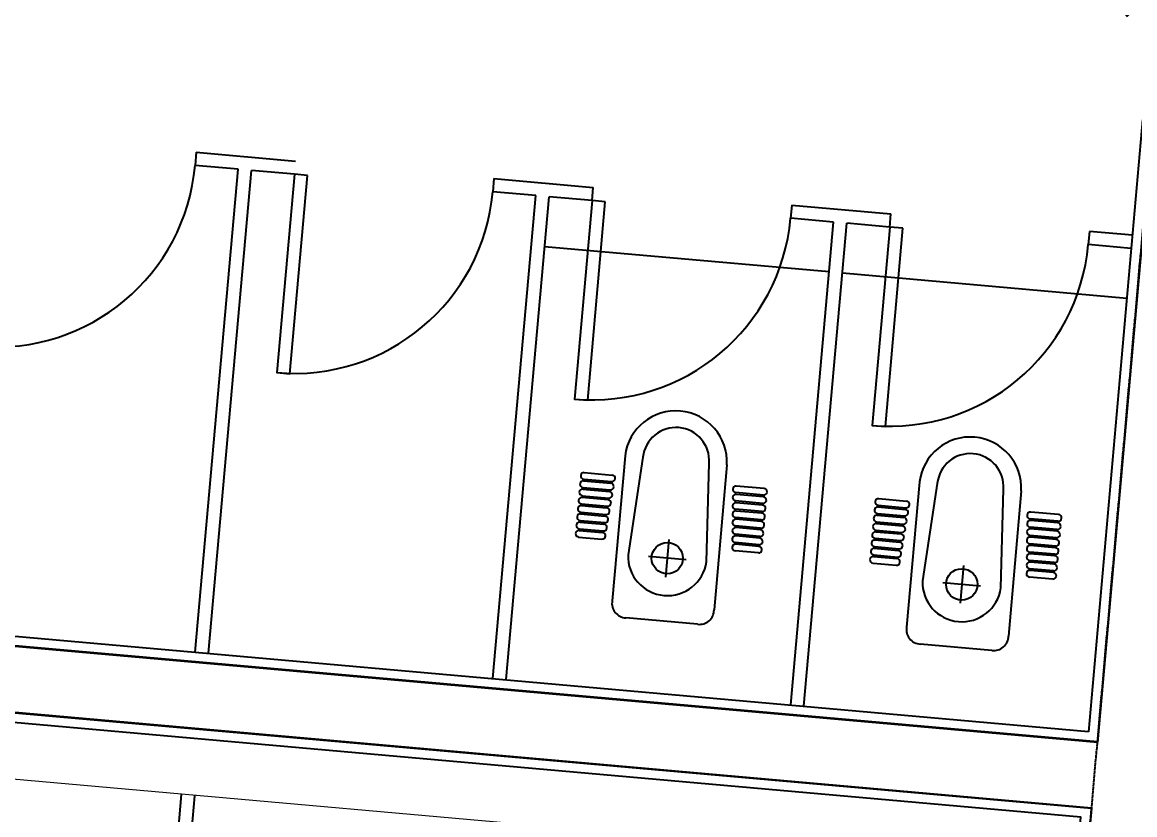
# Model space of a CAD drawing. Header units: millimetres. Extents: x -174040 to 151923, y -227569 to 142020.
# Drawn here: x -64953 to -61603, y 8567 to 10954 of the extents above; entities that cross this region are included whole.
import ezdxf
from ezdxf.enums import TextEntityAlignment as Align

# ---------------------------------------------------------------- set-up
doc = ezdxf.new("R2010")
doc.units = ezdxf.units.MM
doc.header["$LTSCALE"] = 5
doc.linetypes.add('E-RG-1F$0$$0$DOTE', pattern=[2.42, 2, -0.2, 0.02, -0.2])
for name, color, linetype in [('A—墙体', 7, 'Continuous'), ('I—平面—卫生间隔断（不到顶）', 48, 'Continuous'), ('I—平面—标高', 40, 'Continuous'), ('I—平面—洁具2', 44, 'Continuous'), ('I—平面—装饰面层线', 192, 'Continuous'), ('I—平面—踏步', 80, 'Continuous'), ('轴线100', 1, 'Continuous')]:
    doc.layers.add(name, color=color, linetype=linetype)
for name, color, linetype, lineweight in [('E1-RW-3F$0$A-FLOR-CASE', 3, 'Continuous', 5), ('E1-RW-3F$0$A-WALL', 7, 'Continuous', 5), ('XRE0$0$A-FLOR-CASE', 3, 'Continuous', 5)]:
    doc.layers.add(name, color=color, linetype=linetype, lineweight=lineweight)
doc.styles.add('E-RT-1F$0$XD2008', font='xd-hzs.shx', dxfattribs={"width": 0.7, "bigfont": 'xd-hztxt.shx'})
doc.styles.add('幼圆', font='SIMYOU.TTF', dxfattribs={"width": 0.7})

# ---------------------------------------------------------------- blocks, each defined once
blk = doc.blocks.new('E-RT-1F$0$ECADI-TAG-HGHT（国标）')
at = {"color": 1}
blk.add_line((-2.121, 2.121), (11.768, 2.121), dxfattribs=at)
at = {"color": 1, "const_width": 0.5}
blk.add_lwpolyline([(-2.121, 2.121), (0, 0), (2.121, 2.121)], dxfattribs=at)
at = {"color": 1}
blk.add_point((-1.481, 4.6), dxfattribs=at)
at = {"style": 'E-RT-1F$0$XD2008', "width": 0.7}
blk.add_attdef('FL', text='', height=3, dxfattribs=at).set_placement((-2.689, 2.967), align=Align.RIGHT)
for tag, p in [('F.F.L.', (2.284, 2.967)), ('T.O.S.', (2.284, -1.104))]:
    blk.add_attdef(tag, p, '', height=3, dxfattribs=at)
blk = doc.blocks.new('A$C1C9D1350')
at = {"layer": '轴线100', "linetype": 'E-RG-1F$0$$0$DOTE'}
blk.add_line((-183370.7, -3530.8), (-179831.1, 36390.6), dxfattribs=at)

msp = doc.modelspace()

# ---------------------------------------------------------------- linework, layer by layer
at = {"layer": 'A—墙体'}
for p, q in [((-61551.8, 10627.6), (-61714.9, 8784.8)), ((-61551.8, 10627.6), (-61714.9, 8784.8)), ((-61714.9, 8784.8), (-67094.5, 9262.2)), ((-61714.9, 8784.8), (-67094.5, 9262.2)), ((-61714.7, 8786.3), (-67094.3, 9263.7)), ((-61733.1, 8585.6), (-67112.2, 9063)), ((-61733.1, 8585.6), (-67112.2, 9063)), ((-61733, 8587.1), (-67112, 9064.5)), ((-61733.1, 8585.6), (-61879, 6942.4)), ((-61733.1, 8585.6), (-61879, 6942.4))]:
    msp.add_line(p, q, dxfattribs=at)
at = {"layer": 'E1-RW-3F$0$A-FLOR-CASE'}
msp.add_line((-61750.7, 8387.9), (-67129.7, 8865.2), dxfattribs=at)
at = {"layer": 'E1-RW-3F$0$A-WALL'}
for p, q in [((-61714.7, 8786.3), (-67094.3, 9263.7)), ((-61733, 8587.1), (-67112, 9064.5))]:
    msp.add_line(p, q, dxfattribs=at)
at = {"layer": 'I—平面—卫生间隔断（不到顶）', "ltscale": 3}
for p, q in [((-64428.7, 10562.9, 0), (-64432.3, 10523, 0)), ((-64428.7, 10562.9, 0), (-64129.9, 10536.3, 0)), ((-64428.7, 10562.9, 0), (-64129.9, 10536.3, 0)), ((-64302.8, 10511.5, 0), (-64432.3, 10523, 0)), ((-64302.8, 10511.5, 0), (-64432.3, 10523, 0)), ((-64431.9, 9057.2, 0), (-64302.8, 10511.5, 0)), ((-64392, 9053.7, 0), (-64263, 10508, 0)), ((-64133.5, 10496.5, 0), (-64263, 10508, 0)), ((-64133.5, 10496.5, 0), (-64263, 10508, 0)), ((-63532.3, 10483.3, 0), (-63535.8, 10443.4, 0)), ((-63532.3, 10483.3, 0), (-63233.4, 10456.8, 0)), ((-63532.3, 10483.3, 0), (-63233.4, 10456.8, 0)), ((-63237, 10416.9, 0), (-63233.4, 10456.8, 0)), ((-63406.3, 10432, 0), (-63535.8, 10443.5, 0)), ((-63406.3, 10432, 0), (-63535.8, 10443.5, 0)), ((-63535.4, 8977.7, 0), (-63406.3, 10432, 0)), ((-63495.6, 8974.1, 0), (-63366.5, 10428.4, 0)), ((-63237, 10416.9, 0), (-63366.5, 10428.4, 0)), ((-63237, 10416.9, 0), (-63366.5, 10428.4, 0)), ((-62635.8, 10403.7, 0), (-62639.3, 10363.9, 0)), ((-62635.8, 10403.7, 0), (-62337, 10377.2, 0)), ((-62635.8, 10403.7, 0), (-62337, 10377.2, 0)), ((-62509.8, 10352.4, 0), (-62639.3, 10363.9, 0)), ((-62509.8, 10352.4, 0), (-62639.3, 10363.9, 0)), ((-62638.9, 8898.1, 0), (-62509.8, 10352.4, 0)), ((-62340.5, 10337.4, 0), (-62337, 10377.2, 0)), ((-62599.1, 8894.6, 0), (-62470, 10348.8, 0)), ((-62340.5, 10337.4, 0), (-62470, 10348.9, 0)), ((-62340.5, 10337.4, 0), (-62470, 10348.9, 0)), ((-61739.3, 10324.1, 0), (-61742.9, 10284.3, 0)), ((-61609.8, 10312.6, 0), (-61739.3, 10324.1, 0)), ((-61609.8, 10312.6, 0), (-61739.3, 10324.1, 0)), ((-61613.4, 10272.8, 0), (-61742.9, 10284.3, 0)), ((-61613.4, 10272.8, 0), (-61742.9, 10284.3, 0)), ((-64474, 8628.1, 0), (-64599.2, 7217.3, 0)), ((-64434.1, 8624.5, 0), (-64559.4, 7213.7, 0))]:
    msp.add_line(p, q, dxfattribs=at)
at = {"layer": 'I—平面—卫生间隔断（不到顶）', "ltscale": 3, "elevation": 0}
for points in [[(-64093.6, 10493), (-64133.5, 10496.5), (-64186.5, 9898.9), (-64146.7, 9895.3)], [(-63197.1, 10413.4), (-63237, 10416.9), (-63290, 9819.3), (-63250.2, 9815.7)], [(-62300.7, 10333.8), (-62340.5, 10337.4), (-62393.6, 9739.7), (-62353.7, 9736.2)]]:
    msp.add_lwpolyline(points, close=True, dxfattribs=at)
at = {"layer": 'I—平面—卫生间隔断（不到顶）', "ltscale": 3}
for centre in [(-65029.9, 10576.1, 0), (-64133.5, 10496.5, 0), (-63237, 10416.9, 0), (-62340.5, 10337.4, 0)]:
    msp.add_arc(centre, 600, 264.927, 354.927, dxfattribs=at)
at = {"layer": 'I—平面—洁具2'}
for p, q in [((-63137.5, 9648.5, 0), (-63176.3, 9211.3, 0)), ((-63083.8, 9643.8, 0), (-63128.6, 9350.2, 0)), ((-62892.2, 9329.2, 0), (-62884.6, 9626.1, 0)), ((-62830.9, 9621.3, 0), (-62869.7, 9184.1, 0)), ((-63271.2, 9588.8, 0), (-63271.2, 9588.8, 0)), ((-63271.2, 9588.8, 0), (-63271.2, 9588.8, 0)), ((-63260.3, 9597.9, 0), (-63176.5, 9590.4, 0)), ((-63260.3, 9597.9, 0), (-63176.5, 9590.4, 0)), ((-63273.4, 9563.9, 0), (-63273.4, 9563.9, 0)), ((-63273.4, 9563.9, 0), (-63273.4, 9563.9, 0)), ((-63264.7, 9548.1, 0), (-63184.8, 9541, 0)), ((-63264.7, 9548.1, 0), (-63184.8, 9541, 0)), ((-63264.3, 9553.1, 0), (-63182.5, 9545.8, 0)), ((-63264.3, 9553.1, 0), (-63182.5, 9545.8, 0)), ((-63262.5, 9573, 0), (-63180.7, 9565.7, 0)), ((-63262.5, 9573, 0), (-63180.7, 9565.7, 0)), ((-63262.1, 9578, 0), (-63178.3, 9570.5, 0)), ((-63262.1, 9578, 0), (-63178.3, 9570.5, 0)), ((-63171.6, 9554.9, 0), (-63171.6, 9554.9, 0)), ((-63171.6, 9554.9, 0), (-63171.6, 9554.9, 0)), ((-63167.5, 9579.6, 0), (-63167.5, 9579.6, 0)), ((-63167.5, 9579.6, 0), (-63167.5, 9579.6, 0)), ((-62813.5, 9548.2, 0), (-62813.5, 9548.2, 0)), ((-62718.9, 9549.8, 0), (-62802.7, 9557.3, 0)), ((-62251, 9569.8, 0), (-62289.8, 9132.6, 0)), ((-62197.3, 9565.1, 0), (-62242.1, 9271.5, 0)), ((-63277.8, 9514.1, 0), (-63277.8, 9514.1, 0)), ((-63277.8, 9514.1, 0), (-63277.8, 9514.1, 0)), ((-63275.6, 9539, 0), (-63275.6, 9539, 0)), ((-63275.6, 9539, 0), (-63275.6, 9539, 0)), ((-63266.9, 9523.2, 0), (-63189, 9516.3, 0)), ((-63266.9, 9523.2, 0), (-63189, 9516.3, 0)), ((-63266.5, 9528.2, 0), (-63186.6, 9521.1, 0)), ((-63266.5, 9528.2, 0), (-63186.6, 9521.1, 0)), ((-63175.8, 9530.1, 0), (-63175.8, 9530.1, 0)), ((-63175.8, 9530.1, 0), (-63175.8, 9530.1, 0)), ((-62813.8, 9523.1, 0), (-62813.8, 9523.1, 0)), ((-62720.7, 9529.9, 0), (-62804.5, 9537.3, 0)), ((-62721.1, 9524.9, 0), (-62803, 9532.2, 0)), ((-62712, 9514.1, 0), (-62712, 9514.1, 0)), ((-62709.8, 9539, 0), (-62709.8, 9539, 0)), ((-62373.8, 9519.2, 0), (-62290, 9511.8, 0)), ((-62373.8, 9519.2, 0), (-62290, 9511.8, 0)), ((-62005.7, 9250.5, 0), (-61998.1, 9547.4, 0)), ((-61944.4, 9542.6, 0), (-61983.2, 9105.4, 0)), ((-63280, 9489.2, 0), (-63280, 9489.2, 0)), ((-63280, 9489.2, 0), (-63280, 9489.2, 0)), ((-63269.2, 9498.3, 0), (-63193.1, 9491.5, 0)), ((-63269.2, 9498.3, 0), (-63193.1, 9491.5, 0)), ((-63268.7, 9503.3, 0), (-63190.8, 9496.3, 0)), ((-63268.7, 9503.3, 0), (-63190.8, 9496.3, 0)), ((-63184.1, 9480.7, 0), (-63184.1, 9480.7, 0)), ((-63184.1, 9480.7, 0), (-63184.1, 9480.7, 0)), ((-63179.9, 9505.4, 0), (-63179.9, 9505.4, 0)), ((-63179.9, 9505.4, 0), (-63179.9, 9505.4, 0)), ((-62814.1, 9498, 0), (-62814.1, 9498, 0)), ((-62725.1, 9480.1, 0), (-62805, 9487.2, 0)), ((-62722.9, 9505, 0), (-62804.7, 9512.3, 0)), ((-62725.5, 9475.1, 0), (-62803.5, 9482, 0)), ((-62723.3, 9500, 0), (-62803.2, 9507.1, 0)), ((-62714.3, 9489.2, 0), (-62714.3, 9489.2, 0)), ((-62386.9, 9485.2, 0), (-62386.9, 9485.2, 0)), ((-62386.9, 9485.2, 0), (-62386.9, 9485.2, 0)), ((-62384.6, 9510.1, 0), (-62384.6, 9510.1, 0)), ((-62384.6, 9510.1, 0), (-62384.6, 9510.1, 0)), ((-62376, 9494.3, 0), (-62294.2, 9487, 0)), ((-62376, 9494.3, 0), (-62294.2, 9487, 0)), ((-62375.6, 9499.3, 0), (-62291.8, 9491.8, 0)), ((-62375.6, 9499.3, 0), (-62291.8, 9491.8, 0)), ((-62281, 9500.9, 0), (-62281, 9500.9, 0)), ((-62281, 9500.9, 0), (-62281, 9500.9, 0)), ((-63282.2, 9464.3, 0), (-63282.2, 9464.3, 0)), ((-63282.2, 9464.3, 0), (-63282.2, 9464.3, 0)), ((-63273.6, 9448.5, 0), (-63201.4, 9442.1, 0)), ((-63273.6, 9448.5, 0), (-63201.4, 9442.1, 0)), ((-63273.1, 9453.4, 0), (-63199, 9446.9, 0)), ((-63273.1, 9453.4, 0), (-63199, 9446.9, 0)), ((-63271.4, 9473.4, 0), (-63197.3, 9466.8, 0)), ((-63271.4, 9473.4, 0), (-63197.3, 9466.8, 0)), ((-63270.9, 9478.4, 0), (-63194.9, 9471.6, 0)), ((-63270.9, 9478.4, 0), (-63194.9, 9471.6, 0)), ((-63192.1, 9456.3, 0), (-63192.1, 9456.3, 0)), ((-63192.1, 9456.3, 0), (-63192.1, 9456.3, 0)), ((-63188.2, 9455.9, 0), (-63188.2, 9455.9, 0)), ((-63188.2, 9455.9, 0), (-63188.2, 9455.9, 0)), ((-62814.6, 9447.9, 0), (-62814.6, 9447.9, 0)), ((-62814.4, 9473, 0), (-62814.4, 9473, 0)), ((-62727.3, 9455.2, 0), (-62805.3, 9462.1, 0)), ((-62727.8, 9450.2, 0), (-62803.8, 9457, 0)), ((-62716.5, 9464.3, 0), (-62716.5, 9464.3, 0)), ((-62389.1, 9460.3, 0), (-62389.1, 9460.3, 0)), ((-62389.1, 9460.3, 0), (-62389.1, 9460.3, 0)), ((-62380, 9449.5, 0), (-62300.1, 9442.4, 0)), ((-62380, 9449.5, 0), (-62300.1, 9442.4, 0)), ((-62378.2, 9469.4, 0), (-62298.3, 9462.3, 0)), ((-62378.2, 9469.4, 0), (-62298.3, 9462.3, 0)), ((-62377.8, 9474.4, 0), (-62295.9, 9467.1, 0)), ((-62377.8, 9474.4, 0), (-62295.9, 9467.1, 0)), ((-62289.2, 9451.4, 0), (-62289.2, 9451.4, 0)), ((-62289.2, 9451.4, 0), (-62289.2, 9451.4, 0)), ((-62285.1, 9476.2, 0), (-62285.1, 9476.2, 0)), ((-62285.1, 9476.2, 0), (-62285.1, 9476.2, 0)), ((-61927, 9469.5, 0), (-61927, 9469.5, 0)), ((-61834.2, 9451.2, 0), (-61917.9, 9458.6, 0)), ((-61834.6, 9446.2, 0), (-61916.4, 9453.5, 0)), ((-61832.4, 9471.1, 0), (-61916.2, 9478.6, 0)), ((-61823.3, 9460.3, 0), (-61823.3, 9460.3, 0)), ((-63286.6, 9414.5, 0), (-63286.6, 9414.5, 0)), ((-63286.6, 9414.5, 0), (-63286.6, 9414.5, 0)), ((-63284.4, 9439.4, 0), (-63284.4, 9439.4, 0)), ((-63284.4, 9439.4, 0), (-63284.4, 9439.4, 0)), ((-63275.8, 9423.6, 0), (-63205.6, 9417.3, 0)), ((-63275.8, 9423.6, 0), (-63205.6, 9417.3, 0)), ((-63275.3, 9428.5, 0), (-63203.2, 9422.1, 0)), ((-63275.3, 9428.5, 0), (-63203.2, 9422.1, 0)), ((-63194.3, 9431.4, 0), (-63194.3, 9431.4, 0)), ((-63194.3, 9431.4, 0), (-63194.3, 9431.4, 0)), ((-63192.3, 9431.2, 0), (-63192.3, 9431.2, 0)), ((-63192.3, 9431.2, 0), (-63192.3, 9431.2, 0)), ((-62814.9, 9422.8, 0), (-62814.9, 9422.8, 0)), ((-62811, 9422.5, 0), (-62811, 9422.5, 0)), ((-62729.5, 9430.3, 0), (-62805.6, 9437, 0)), ((-62730, 9425.3, 0), (-62804.1, 9431.9, 0)), ((-62720.9, 9414.5, 0), (-62720.9, 9414.5, 0)), ((-62718.7, 9439.4, 0), (-62718.7, 9439.4, 0)), ((-62391.3, 9435.4, 0), (-62391.3, 9435.4, 0)), ((-62391.3, 9435.4, 0), (-62391.3, 9435.4, 0)), ((-62382.6, 9419.6, 0), (-62306.6, 9412.8, 0)), ((-62382.6, 9419.6, 0), (-62306.6, 9412.8, 0)), ((-62382.2, 9424.6, 0), (-62304.2, 9417.6, 0)), ((-62382.2, 9424.6, 0), (-62304.2, 9417.6, 0)), ((-62380.4, 9444.5, 0), (-62302.5, 9437.6, 0)), ((-62380.4, 9444.5, 0), (-62302.5, 9437.6, 0)), ((-62293.4, 9426.7, 0), (-62293.4, 9426.7, 0)), ((-62293.4, 9426.7, 0), (-62293.4, 9426.7, 0)), ((-61927.6, 9419.3, 0), (-61927.6, 9419.3, 0)), ((-61927.3, 9444.4, 0), (-61927.3, 9444.4, 0)), ((-61836.4, 9426.3, 0), (-61918.2, 9433.6, 0)), ((-61836.8, 9421.3, 0), (-61916.7, 9428.4, 0)), ((-61825.5, 9435.4, 0), (-61825.5, 9435.4, 0)), ((-63277.6, 9403.6, 0), (-63207.3, 9397.4, 0)), ((-63277.6, 9403.6, 0), (-63207.3, 9397.4, 0)), ((-63196.5, 9406.5, 0), (-63196.5, 9406.5, 0)), ((-63196.5, 9406.5, 0), (-63196.5, 9406.5, 0)), ((-63005.4, 9396.6, 0), (-63015.5, 9282.8, 0)), ((-62815.2, 9397.7, 0), (-62815.2, 9397.7, 0)), ((-62813.3, 9397.6, 0), (-62813.3, 9397.6, 0)), ((-62733.9, 9380.5, 0), (-62806.1, 9386.9, 0)), ((-62731.7, 9405.4, 0), (-62805.8, 9412, 0)), ((-62734.4, 9375.5, 0), (-62804.6, 9381.7, 0)), ((-62732.2, 9400.4, 0), (-62804.3, 9406.8, 0)), ((-62723.1, 9389.6, 0), (-62723.1, 9389.6, 0)), ((-62395.7, 9385.6, 0), (-62395.7, 9385.6, 0)), ((-62395.7, 9385.6, 0), (-62395.7, 9385.6, 0)), ((-62393.5, 9410.5, 0), (-62393.5, 9410.5, 0)), ((-62393.5, 9410.5, 0), (-62393.5, 9410.5, 0)), ((-62384.9, 9394.7, 0), (-62310.8, 9388.1, 0)), ((-62384.9, 9394.7, 0), (-62310.8, 9388.1, 0)), ((-62384.4, 9399.7, 0), (-62308.4, 9392.9, 0)), ((-62384.4, 9399.7, 0), (-62308.4, 9392.9, 0)), ((-62297.5, 9402, 0), (-62297.5, 9402, 0)), ((-62297.5, 9402, 0), (-62297.5, 9402, 0)), ((-61927.8, 9394.3, 0), (-61927.8, 9394.3, 0)), ((-61840.8, 9376.5, 0), (-61918.8, 9383.4, 0)), ((-61838.6, 9401.4, 0), (-61918.5, 9408.5, 0)), ((-61839, 9396.4, 0), (-61917, 9403.3, 0)), ((-61830, 9385.6, 0), (-61830, 9385.6, 0)), ((-61827.7, 9410.5, 0), (-61827.7, 9410.5, 0)), ((-62815.5, 9372.7, 0), (-62815.5, 9372.7, 0)), ((-62725.3, 9364.7, 0), (-62725.3, 9364.7, 0)), ((-62397.9, 9360.7, 0), (-62397.9, 9360.7, 0)), ((-62397.9, 9360.7, 0), (-62397.9, 9360.7, 0)), ((-62388.8, 9349.9, 0), (-62316.7, 9343.4, 0)), ((-62388.8, 9349.9, 0), (-62316.7, 9343.4, 0)), ((-62387.1, 9369.8, 0), (-62314.9, 9363.4, 0)), ((-62387.1, 9369.8, 0), (-62314.9, 9363.4, 0)), ((-62386.6, 9374.8, 0), (-62312.5, 9368.2, 0)), ((-62386.6, 9374.8, 0), (-62312.5, 9368.2, 0)), ((-62307.8, 9352.7, 0), (-62307.8, 9352.7, 0)), ((-62307.8, 9352.7, 0), (-62307.8, 9352.7, 0)), ((-62305.8, 9352.5, 0), (-62305.8, 9352.5, 0)), ((-62305.8, 9352.5, 0), (-62305.8, 9352.5, 0)), ((-62305.6, 9377.6, 0), (-62305.6, 9377.6, 0)), ((-62305.6, 9377.6, 0), (-62305.6, 9377.6, 0)), ((-62301.7, 9377.3, 0), (-62301.7, 9377.3, 0)), ((-62301.7, 9377.3, 0), (-62301.7, 9377.3, 0)), ((-61928.1, 9369.2, 0), (-61928.1, 9369.2, 0)), ((-61843, 9351.6, 0), (-61919, 9358.3, 0)), ((-61843.5, 9346.6, 0), (-61917.6, 9353.2, 0)), ((-61841.2, 9371.5, 0), (-61917.3, 9378.3, 0)), ((-61832.2, 9360.7, 0), (-61832.2, 9360.7, 0)), ((-62953.5, 9334.7, 0), (-63067.3, 9344.8, 0)), ((-62400.1, 9335.8, 0), (-62400.1, 9335.8, 0)), ((-62400.1, 9335.8, 0), (-62400.1, 9335.8, 0)), ((-62391, 9325, 0), (-62320.8, 9318.7, 0)), ((-62391, 9325, 0), (-62320.8, 9318.7, 0)), ((-62389.3, 9344.9, 0), (-62319, 9338.6, 0)), ((-62389.3, 9344.9, 0), (-62319, 9338.6, 0)), ((-62310, 9327.8, 0), (-62310, 9327.8, 0)), ((-62310, 9327.8, 0), (-62310, 9327.8, 0)), ((-62118.9, 9317.9, 0), (-62129, 9204.1, 0)), ((-61928.7, 9319, 0), (-61928.7, 9319, 0)), ((-61928.4, 9344.1, 0), (-61928.4, 9344.1, 0)), ((-61926.7, 9318.9, 0), (-61926.7, 9318.9, 0)), ((-61924.5, 9343.8, 0), (-61924.5, 9343.8, 0)), ((-61845.2, 9326.7, 0), (-61919.3, 9333.3, 0)), ((-61845.7, 9321.7, 0), (-61917.8, 9328.1, 0)), ((-61834.4, 9335.8, 0), (-61834.4, 9335.8, 0)), ((-61928.9, 9294, 0), (-61928.9, 9294, 0)), ((-61847.4, 9301.8, 0), (-61919.6, 9308.2, 0)), ((-61847.9, 9296.8, 0), (-61918.1, 9303, 0)), ((-61838.8, 9286, 0), (-61838.8, 9286, 0)), ((-61836.6, 9310.9, 0), (-61836.6, 9310.9, 0)), ((-62067, 9256, 0), (-62180.8, 9266.1, 0)), ((-62919.2, 9140.9, 0), (-63135.3, 9160.1, 0)), ((-62032.7, 9062.2, 0), (-62248.8, 9081.4, 0))]:
    msp.add_line(p, q, dxfattribs=at)
at = {"layer": 'I—平面—洁具2', "elevation": 0}
for points in [[(-62736.2, 9355.6), (-62806.4, 9361.8)], [(-61849.6, 9276.9), (-61919.9, 9283.1)]]:
    msp.add_lwpolyline(points, dxfattribs=at)
at = {"layer": 'I—平面—洁具2'}
for centre in [(-63010.4, 9339.7, 0), (-62123.9, 9261, 0)]:
    msp.add_circle(centre, 47.1, dxfattribs=at)
for centre, radius, start, end in [((-62984.7, 9629.6, 0), 154, 356.9057, 172.948), ((-62984.3, 9633.6, 0), 100, 355.7019, 174.1519), ((-62098.2, 9550.9, 0), 154, 356.9057, 172.948), ((-62097.8, 9554.9, 0), 100, 355.7019, 174.1519), ((-63261.2, 9587.9, 0), 10, 84.9269, 174.9269), ((-63261.2, 9587.9, 0), 10, 84.9269, 174.9269), ((-63261.2, 9587.9, 0), 10, 174.9269, 264.9269), ((-63261.2, 9587.9, 0), 10, 174.9269, 264.9269), ((-63177.4, 9580.5, 0), 10, 354.9269, 84.9269), ((-63177.4, 9580.5, 0), 10, 354.9269, 84.9269), ((-63265.6, 9538.1, 0), 10, 84.9269, 174.9269), ((-63265.6, 9538.1, 0), 10, 84.9269, 174.9269), ((-63263.4, 9563, 0), 10, 84.9269, 174.9269), ((-63263.4, 9563, 0), 10, 84.9269, 174.9269), ((-63263.4, 9563, 0), 10, 174.9269, 264.9269), ((-63263.4, 9563, 0), 10, 174.9269, 264.9269), ((-63181.6, 9555.8, 0), 10, 264.9269, 354.9269), ((-63181.6, 9555.8, 0), 10, 264.9269, 354.9269), ((-63181.6, 9555.8, 0), 10, 354.9269, 84.9269), ((-63181.6, 9555.8, 0), 10, 354.9269, 84.9269), ((-63177.4, 9580.5, 0), 10, 264.9269, 354.9269), ((-63177.4, 9580.5, 0), 10, 264.9269, 354.9269), ((-62803.6, 9547.3, 0), 10, 174.9269, 264.9269), ((-62803.6, 9547.3, 0), 10, 84.9269, 174.9269), ((-62719.8, 9539.9, 0), 10, 354.9269, 84.9269), ((-63267.8, 9513.2, 0), 10, 84.9269, 174.9269), ((-63267.8, 9513.2, 0), 10, 84.9269, 174.9269), ((-63267.8, 9513.2, 0), 10, 174.9269, 264.9269), ((-63267.8, 9513.2, 0), 10, 174.9269, 264.9269), ((-63265.6, 9538.1, 0), 10, 174.9269, 264.9269), ((-63265.6, 9538.1, 0), 10, 174.9269, 264.9269), ((-63189.9, 9506.3, 0), 10, 354.9269, 84.9269), ((-63189.9, 9506.3, 0), 10, 354.9269, 84.9269), ((-63185.7, 9531, 0), 10, 264.9269, 354.9269), ((-63185.7, 9531, 0), 10, 264.9269, 354.9269), ((-63185.7, 9531, 0), 10, 354.9269, 84.9269), ((-63185.7, 9531, 0), 10, 354.9269, 84.9269), ((-62803.8, 9522.2, 0), 10, 84.9269, 174.9269), ((-62803.8, 9522.2, 0), 10, 174.9269, 264.9269), ((-62722, 9515, 0), 10, 264.9269, 354.9269), ((-62722, 9515, 0), 10, 354.9269, 84.9269), ((-62719.8, 9539.9, 0), 10, 264.9269, 354.9269), ((-62374.7, 9509.2, 0), 10, 84.9269, 174.9269), ((-62374.7, 9509.2, 0), 10, 84.9269, 174.9269), ((-63270, 9488.3, 0), 10, 84.9269, 174.9269), ((-63270, 9488.3, 0), 10, 84.9269, 174.9269), ((-63270, 9488.3, 0), 10, 174.9269, 264.9269), ((-63270, 9488.3, 0), 10, 174.9269, 264.9269), ((-63194, 9481.6, 0), 10, 264.9269, 354.9269), ((-63194, 9481.6, 0), 10, 264.9269, 354.9269), ((-63194, 9481.6, 0), 10, 354.9269, 84.9269), ((-63194, 9481.6, 0), 10, 354.9269, 84.9269), ((-63189.9, 9506.3, 0), 10, 264.9269, 354.9269), ((-63189.9, 9506.3, 0), 10, 264.9269, 354.9269), ((-62804.4, 9472.1, 0), 10, 84.9269, 174.9269), ((-62804.1, 9497.1, 0), 10, 84.9269, 174.9269), ((-62804.1, 9497.1, 0), 10, 174.9269, 264.9269), ((-62724.2, 9490.1, 0), 10, 264.9269, 354.9269), ((-62724.2, 9490.1, 0), 10, 354.9269, 84.9269), ((-62376.9, 9484.3, 0), 10, 84.9269, 174.9269), ((-62376.9, 9484.3, 0), 10, 84.9269, 174.9269), ((-62376.9, 9484.3, 0), 10, 174.9269, 264.9269), ((-62376.9, 9484.3, 0), 10, 174.9269, 264.9269), ((-62374.7, 9509.2, 0), 10, 174.9269, 264.9269), ((-62374.7, 9509.2, 0), 10, 174.9269, 264.9269), ((-62295.1, 9477.1, 0), 10, 354.9269, 84.9269), ((-62295.1, 9477.1, 0), 10, 354.9269, 84.9269), ((-62290.9, 9501.8, 0), 10, 264.9269, 354.9269), ((-62290.9, 9501.8, 0), 10, 264.9269, 354.9269), ((-62290.9, 9501.8, 0), 10, 354.9269, 84.9269), ((-62290.9, 9501.8, 0), 10, 354.9269, 84.9269), ((-63274.5, 9438.5, 0), 10, 84.9269, 174.9269), ((-63274.5, 9438.5, 0), 10, 84.9269, 174.9269), ((-63272.3, 9463.4, 0), 10, 174.9269, 264.9269), ((-63272.3, 9463.4, 0), 10, 174.9269, 264.9269), ((-63272.3, 9463.4, 0), 10, 84.9269, 174.9269), ((-63272.3, 9463.4, 0), 10, 84.9269, 174.9269), ((-63198.2, 9456.8, 0), 10, 264.9269, 354.9269), ((-63198.2, 9456.8, 0), 10, 264.9269, 354.9269), ((-63198.2, 9456.8, 0), 10, 354.9269, 84.9269), ((-63198.2, 9456.8, 0), 10, 354.9269, 84.9269), ((-62804.7, 9447, 0), 10, 174.9269, 264.9269), ((-62804.7, 9447, 0), 10, 84.9269, 174.9269), ((-62804.4, 9472.1, 0), 10, 174.9269, 264.9269), ((-62728.6, 9440.2, 0), 10, 354.9269, 84.9269), ((-62726.4, 9465.2, 0), 10, 264.9269, 354.9269), ((-62726.4, 9465.2, 0), 10, 354.9269, 84.9269), ((-62379.1, 9459.4, 0), 10, 84.9269, 174.9269), ((-62379.1, 9459.4, 0), 10, 84.9269, 174.9269), ((-62379.1, 9459.4, 0), 10, 174.9269, 264.9269), ((-62379.1, 9459.4, 0), 10, 174.9269, 264.9269), ((-62299.2, 9452.3, 0), 10, 264.9269, 354.9269), ((-62299.2, 9452.3, 0), 10, 264.9269, 354.9269), ((-62299.2, 9452.3, 0), 10, 354.9269, 84.9269), ((-62299.2, 9452.3, 0), 10, 354.9269, 84.9269), ((-62295.1, 9477.1, 0), 10, 264.9269, 354.9269), ((-62295.1, 9477.1, 0), 10, 264.9269, 354.9269), ((-61917.3, 9443.5, 0), 10, 84.9269, 174.9269), ((-61917.1, 9468.6, 0), 10, 174.9269, 264.9269), ((-61917.1, 9468.6, 0), 10, 84.9269, 174.9269), ((-61833.3, 9461.2, 0), 10, 264.9269, 354.9269), ((-61833.3, 9461.2, 0), 10, 354.9269, 84.9269), ((-63276.7, 9413.6, 0), 10, 174.9269, 264.9269), ((-63276.7, 9413.6, 0), 10, 174.9269, 264.9269), ((-63276.7, 9413.6, 0), 10, 84.9269, 174.9269), ((-63276.7, 9413.6, 0), 10, 84.9269, 174.9269), ((-63274.5, 9438.5, 0), 10, 174.9269, 264.9269), ((-63274.5, 9438.5, 0), 10, 174.9269, 264.9269), ((-63206.4, 9407.4, 0), 10, 354.9269, 84.9269), ((-63206.4, 9407.4, 0), 10, 354.9269, 84.9269), ((-63202.3, 9432.1, 0), 10, 264.9269, 354.9269), ((-63202.3, 9432.1, 0), 10, 264.9269, 354.9269), ((-63202.3, 9432.1, 0), 10, 354.9269, 84.9269), ((-63202.3, 9432.1, 0), 10, 354.9269, 84.9269), ((-62804.9, 9421.9, 0), 10, 84.9269, 174.9269), ((-62804.9, 9421.9, 0), 10, 174.9269, 264.9269), ((-62730.9, 9415.3, 0), 10, 264.9269, 354.9269), ((-62730.9, 9415.3, 0), 10, 354.9269, 84.9269), ((-62728.6, 9440.2, 0), 10, 264.9269, 354.9269), ((-62383.5, 9409.6, 0), 10, 84.9269, 174.9269), ((-62383.5, 9409.6, 0), 10, 84.9269, 174.9269), ((-62381.3, 9434.5, 0), 10, 84.9269, 174.9269), ((-62381.3, 9434.5, 0), 10, 84.9269, 174.9269), ((-62381.3, 9434.5, 0), 10, 174.9269, 264.9269), ((-62381.3, 9434.5, 0), 10, 174.9269, 264.9269), ((-62303.4, 9427.6, 0), 10, 264.9269, 354.9269), ((-62303.4, 9427.6, 0), 10, 264.9269, 354.9269), ((-62303.4, 9427.6, 0), 10, 354.9269, 84.9269), ((-62303.4, 9427.6, 0), 10, 354.9269, 84.9269), ((-61917.6, 9418.5, 0), 10, 84.9269, 174.9269), ((-61917.6, 9418.5, 0), 10, 174.9269, 264.9269), ((-61917.3, 9443.5, 0), 10, 174.9269, 264.9269), ((-61837.7, 9411.4, 0), 10, 354.9269, 84.9269), ((-61835.5, 9436.3, 0), 10, 264.9269, 354.9269), ((-61835.5, 9436.3, 0), 10, 354.9269, 84.9269), ((-63206.4, 9407.4, 0), 10, 264.9269, 354.9269), ((-63206.4, 9407.4, 0), 10, 264.9269, 354.9269), ((-62805.5, 9371.8, 0), 10, 84.9269, 174.9269), ((-62805.2, 9396.9, 0), 10, 84.9269, 174.9269), ((-62805.2, 9396.9, 0), 10, 174.9269, 264.9269), ((-62733.1, 9390.4, 0), 10, 264.9269, 354.9269), ((-62733.1, 9390.4, 0), 10, 354.9269, 84.9269), ((-62385.7, 9384.7, 0), 10, 84.9269, 174.9269), ((-62385.7, 9384.7, 0), 10, 84.9269, 174.9269), ((-62385.7, 9384.7, 0), 10, 174.9269, 264.9269), ((-62385.7, 9384.7, 0), 10, 174.9269, 264.9269), ((-62383.5, 9409.6, 0), 10, 174.9269, 264.9269), ((-62383.5, 9409.6, 0), 10, 174.9269, 264.9269), ((-62311.6, 9378.1, 0), 10, 354.9269, 84.9269), ((-62311.6, 9378.1, 0), 10, 354.9269, 84.9269), ((-62307.5, 9402.9, 0), 10, 264.9269, 354.9269), ((-62307.5, 9402.9, 0), 10, 264.9269, 354.9269), ((-62307.5, 9402.9, 0), 10, 354.9269, 84.9269), ((-62307.5, 9402.9, 0), 10, 354.9269, 84.9269), ((-61917.9, 9393.4, 0), 10, 174.9269, 264.9269), ((-61917.9, 9393.4, 0), 10, 84.9269, 174.9269), ((-61839.9, 9386.5, 0), 10, 264.9269, 354.9269), ((-61839.9, 9386.5, 0), 10, 354.9269, 84.9269), ((-61837.7, 9411.4, 0), 10, 264.9269, 354.9269), ((-63009.9, 9346, 0), 118.8, 177.9756, 351.8781), ((-62805.5, 9371.8, 0), 10, 174.9269, 264.9269), ((-62735.3, 9365.5, 0), 10, 264.9269, 354.9269), ((-62735.3, 9365.5, 0), 10, 354.9269, 84.9269), ((-62388, 9359.8, 0), 10, 174.9269, 264.9269), ((-62388, 9359.8, 0), 10, 174.9269, 264.9269), ((-62388, 9359.8, 0), 10, 84.9269, 174.9269), ((-62388, 9359.8, 0), 10, 84.9269, 174.9269), ((-62315.8, 9353.4, 0), 10, 264.9269, 354.9269), ((-62315.8, 9353.4, 0), 10, 264.9269, 354.9269), ((-62315.8, 9353.4, 0), 10, 354.9269, 84.9269), ((-62315.8, 9353.4, 0), 10, 354.9269, 84.9269), ((-62311.6, 9378.1, 0), 10, 264.9269, 354.9269), ((-62311.6, 9378.1, 0), 10, 264.9269, 354.9269), ((-61918.4, 9343.2, 0), 10, 84.9269, 174.9269), ((-61918.2, 9368.3, 0), 10, 174.9269, 264.9269), ((-61918.2, 9368.3, 0), 10, 84.9269, 174.9269), ((-61844.3, 9336.7, 0), 10, 354.9269, 84.9269), ((-61842.1, 9361.6, 0), 10, 264.9269, 354.9269), ((-61842.1, 9361.6, 0), 10, 354.9269, 84.9269), ((-62390.2, 9334.9, 0), 10, 174.9269, 264.9269), ((-62390.2, 9334.9, 0), 10, 174.9269, 264.9269), ((-62390.2, 9334.9, 0), 10, 84.9269, 174.9269), ((-62390.2, 9334.9, 0), 10, 84.9269, 174.9269), ((-62319.9, 9328.7, 0), 10, 264.9269, 354.9269), ((-62319.9, 9328.7, 0), 10, 264.9269, 354.9269), ((-62319.9, 9328.7, 0), 10, 354.9269, 84.9269), ((-62319.9, 9328.7, 0), 10, 354.9269, 84.9269), ((-61918.7, 9318.2, 0), 10, 84.9269, 174.9269), ((-61918.7, 9318.2, 0), 10, 174.9269, 264.9269), ((-61918.4, 9343.2, 0), 10, 174.9269, 264.9269), ((-61846.5, 9311.8, 0), 10, 354.9269, 84.9269), ((-61844.3, 9336.7, 0), 10, 264.9269, 354.9269), ((-61919, 9293.1, 0), 10, 174.9269, 264.9269), ((-61919, 9293.1, 0), 10, 84.9269, 174.9269), ((-61848.8, 9286.9, 0), 10, 264.9269, 354.9269), ((-61848.8, 9286.9, 0), 10, 354.9269, 84.9269), ((-61846.5, 9311.8, 0), 10, 264.9269, 354.9269), ((-62123.3, 9267.3, 0), 118.8, 177.9756, 351.8781), ((-63133.2, 9203.8, 0), 43.8, 170.072, 267.3396), ((-62913.5, 9184.3, 0), 43.8, 262.5142, 359.7818), ((-62246.7, 9125.1, 0), 43.8, 170.072, 267.3396), ((-62027, 9105.6, 0), 43.8, 262.5142, 359.7818)]:
    msp.add_arc(centre, radius, start, end, dxfattribs=at)
at = {"layer": 'I—平面—装饰面层线'}
for p, q in [((-61579.1, 10660.1), (-61742.1, 8817.3)), ((-61742.1, 8817.3), (-67061.9, 9289.4))]:
    msp.add_line(p, q, dxfattribs=at)
msp.add_lwpolyline([(-58415, 7288.9), (-58408.8, 7358.6), (-59593.9, 7463.9), (-59726.1, 5969.9), (-59985.5, 5992.9), (-59852.9, 7486.8), (-61586.1, 7640.6), (-61652.4, 6893.8), (-61911.4, 6916.7), (-61765.5, 8559.9), (-67084.8, 9031.9), (-67318.1, 6402.4), (-66819.6, 6358.2), (-66890.3, 5560.5), (-65078.1, 5399.7)], dxfattribs=at)
at = {"layer": 'I—平面—踏步'}
for p, q in [((-63379.7, 10279, 0), (-62523.1, 10203, 0)), ((-62483.3, 10199.4, 0), (-61626.6, 10123.4, 0))]:
    msp.add_line(p, q, dxfattribs=at)
at = {"layer": 'XRE0$0$A-FLOR-CASE'}
msp.add_line((-61750.7, 8387.9), (-67129.7, 8865.2), dxfattribs=at)

# ---------------------------------------------------------------- block references
at = {"layer": 'I—平面—标高'}
ref = msp.add_blockref('E-RT-1F$0$ECADI-TAG-HGHT（国标）', (-61621.3, 11027.7), dxfattribs=dict(at, xscale=166.6666666664841, yscale=166.6666666664841, zscale=166.6666666664841, rotation=354.9467070263355))
ref.add_attrib('F.F.L.', '-0.015', (-61187.7, 11485.8), dxfattribs={"layer": '0', "height": 500, "rotation": 354.9467, "style": '幼圆', "width": 0.7})
ref.add_attrib('T.O.S.', '-0.100', (-61258.4, 10810.8), dxfattribs={"layer": '0', "height": 500, "rotation": 354.9467, "style": '幼圆', "width": 0.7})
at = {"layer": '轴线100'}
msp.add_blockref('A$C1C9D1350', (120517.4, -520.6), dxfattribs=at)

doc.saveas('drawing.dxf')
